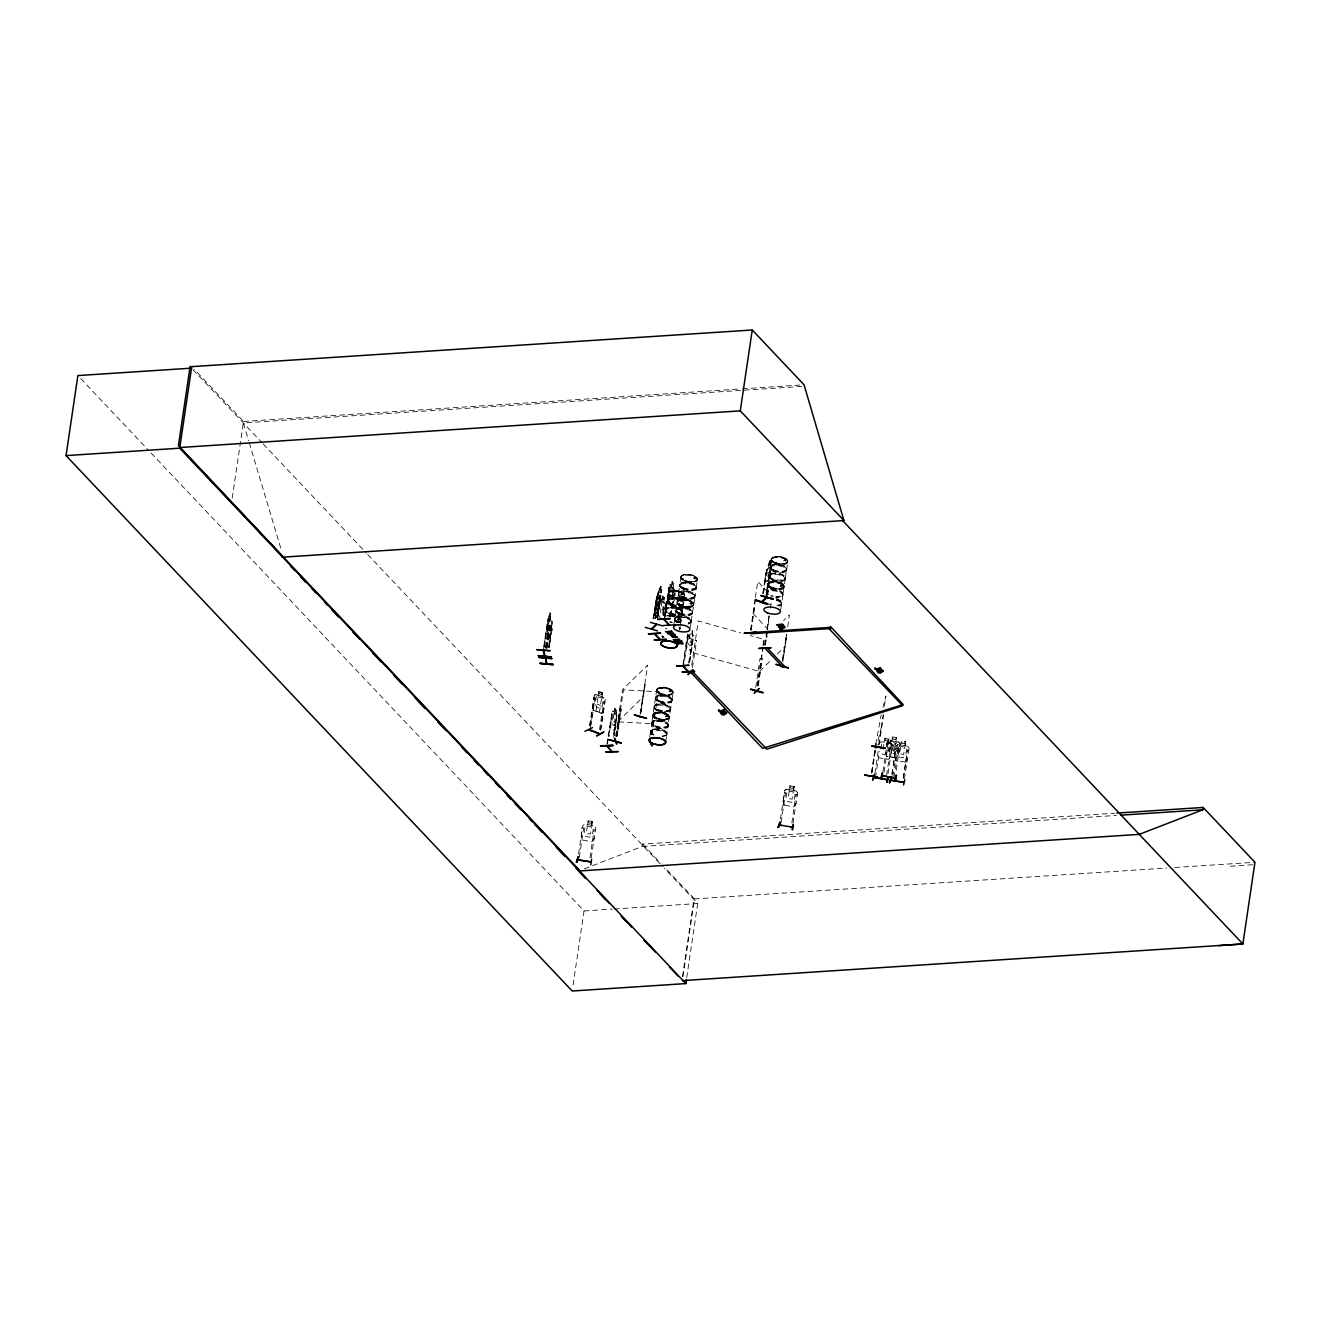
<?xml version="1.0" encoding="UTF-8"?>
<svg xmlns="http://www.w3.org/2000/svg" width="1321" height="1321" viewBox="0 0 1321 1321"><rect width="100%" height="100%" fill="white"/><g stroke="black" fill="none" stroke-linecap="round" stroke-linejoin="round"><path stroke-width="0.75" stroke-dasharray="5 3.75" d="M652.805 714.958L653.383 713.687M652.855 714.595C653.565 720.325 666.593 722.62 669.598 717.286M669.549 717.683C668.509 711.689 657.957 710.863 653.367 713.687M677.062 602.079C680.431 596.778 692.765 598.958 693.806 604.754M677.112 601.716L677.69 600.741M681.141 620.903C680.15 615.933 671.91 615.388 667.551 616.032M693.855 604.44C690.85 609.542 678.185 607.71 677.128 601.716M767.451 584.262C771.332 579.572 780.777 581.818 784.113 585.963M787.316 562.696L787.894 561.838C788.026 554.936 765.932 554.44 773.066 561.92M784.245 586.623C780.975 593.162 768.409 585.038 768.822 586.64M658.436 614.546C658.948 603.35 656.686 619.087 662.581 618.938M667.997 600.147L673.611 587.696L674.519 588.621C677.376 601.534 668.905 612.746 668.03 595.639M686.689 642.171L686.656 646.679L690.966 651.055L693.69 637.201L692.121 633.948L692.567 630.018L691.907 634.014L693.228 635.252M686.87 642.204L686.656 646.679L690.966 651.055M660.583 599.486L660.55 595.969L660.649 599.404M668.096 595.672L668.063 600.048L672.075 604.358M655.464 605.035L655.513 608.552L659.212 604.952L660.17 600.626L659.229 605.051M610.83 722.075L610.616 726.567L614.579 730.975L616.907 715.074L614.381 735.483M610.814 726.484L610.88 722.108M546.167 648.099L550.279 619.698M551.848 620.408L552.112 629.473L550.956 623.083L550.081 638.109L550.774 635.88M678.367 594.714L678.911 592.584M679.737 586.21L680.183 583.832M691.329 621.547L691.246 620.589M696.349 587.531L697.356 579.457A8.306 3.418 8.4 0 0 685.814 574.503A8.306 3.418 8.4 0 0 684.344 580.266A8.306 3.418 8.4 0 0 697.372 579.424A8.306 3.418 8.4 0 0 685.797 574.552A8.306 3.418 8.4 0 0 684.344 580.315A8.306 3.418 8.4 0 0 697.356 579.457M769.978 567.138L770.143 568.443L770.638 565.9M650.411 732.428L649.387 739.413M654.126 707.247L651.798 722.57M655.414 698.363L654.093 707.643M671.993 699.899L673.066 692.32A8.306 3.418 8.4 0 0 661.557 687.399C649.073 689.001 664.81 697.917 670.127 694.598C679.39 691.23 663.604 684.972 659.658 687.663M674.668 619.499L673.644 626.534M678.4 594.318L676.071 609.658M682.297 611.953L683.618 602.673M683.601 603.119L684.674 595.54A8.306 3.418 8.4 0 0 673.149 590.619L668.641 592.089M691.23 621.035L692.551 611.739M692.534 612.201L695.044 596.365A8.421 3.468 8.4 0 1 681.801 597.075A8.421 3.468 8.4 0 1 683.287 591.23A8.421 3.468 8.4 0 1 694.995 596.2L696.316 587.729M766.378 592.898L765.817 596.663M657.792 712.399L657.792 712.432A8.306 3.418 8.4 0 0 656.372 718.31L664.612 719.681L669.07 718.195A8.273 3.402 8.4 0 0 657.726 713.373A8.273 3.402 8.4 0 0 656.273 719.103A8.273 3.402 8.4 0 0 669.235 718.261M682.065 599.47L682.082 599.618A8.306 3.418 8.4 0 0 680.629 605.431A8.306 3.418 8.4 0 0 693.657 604.572A8.306 3.418 8.4 0 0 682.098 599.618A8.306 3.418 8.4 0 0 680.645 605.381A8.306 3.418 8.4 0 0 693.657 604.523A8.306 3.418 8.4 0 0 682.098 599.668M548.644 638.869C551.369 649.007 547.505 637.399 549.041 634.46M652.227 721.86L650.378 732.825M786.722 569.879L787.729 561.607M232.199 498.248L243.543 421.449L194.534 369.599M543.773 646.514L547.901 618.492M543.294 651.038L548.033 619.004M544.351 647.059L549.074 615.355L550.246 619.813M549.965 612.696C549.107 624.404 549.47 606.95 550.527 614.628M545.59 647.554L549.321 618.145L548.661 627.244M545.722 648.066L549.255 624.057M546.052 647.587L550.411 614.546L550.114 619.797M546.531 648.231L549.784 626.22M546.96 646.745L549.916 626.732M546.993 648.264L551.105 623.083M548.661 647.257L551.22 625.857L550.56 634.955M548.776 647.769L551.138 631.768M549.239 647.802L551.716 626.204M552.095 629.457L549.668 643.31M589.612 725.807L593.988 697.653L594.995 698.049L591.164 724.057M589.86 725.675L594.285 695.259L595.721 694.268L604.225 697.587L605.299 699.47L600.774 729.902M590.322 728.201L594.995 698.049M595.688 694.466L598.231 695.457L598.793 691.296L602.442 692.716L601.864 696.662M595.986 711.177L598.793 691.296M578.598 853.911L582.445 827.887L583.684 827.904L579.192 858.105M599.387 712.498L602.442 692.716M599.519 729.654L603.912 701.501L604.919 701.897L603.912 701.501M600.527 730.034L604.671 702.029M592.336 821.348L591.577 825.46L593.558 827.062L592.469 834.41L589.86 837.217L585.83 836.556L584.146 833.039L585.236 825.691L587.581 824.733L588.027 820.638L592.336 821.348L591.742 825.344M589.975 857.841L594.12 829.819L595.309 830.017M607.016 743.905L607.908 737.911M608.188 735.896L611.871 713.868L609.064 736.408M607.445 743.888L608.321 737.878M608.651 736.424L612.25 711.507M591.214 857.857L595.87 827.392L594.549 825.741L584.509 824.155C580.216 827.276 581.108 835.07 582.247 839.908M573.083 985.004L584.031 910.962L150.181 452.063M614.133 712.184L614.81 708.039L616.362 709.988L616.412 716.18L613.208 736.986M613.638 736.969L616.296 718.954L613.951 735.516M615.702 736.061L622.554 689.612L647.653 665.124L640.503 713.505M616.131 736.193L620.127 708.65L616.544 736.127M616.61 736.325L623.462 689.859L658.997 691.791L658.04 691.775M621.118 709.162L617.122 736.16L621.184 709.36M652.987 618.773L656.686 596.349L653.845 618.492M653.433 618.36L657.742 592.617L653.416 618.905M640.074 713.918L644.78 684.575L640.933 713.621M640.503 714.034L645.209 684.707M655.117 618.311L656.108 606.223L658.865 600.939L657.61 611.425L657.264 608.601C653.647 624.503 657.28 595.111 657.544 606.818L659.493 601.716L656.702 616.808L654.985 618.261L656.669 616.725M661.061 586.243L659.922 598.297L657.181 603.581L657.941 593.823L660.929 586.21L660.269 590.338M655.183 618.129L655.563 614.331M656.851 617.881L661.408 592.435L660.533 592.716M657.346 618.393L660.979 592.303M657.561 618.443L661.425 589.133L657.742 592.716M657.759 618.377L661.722 590.058M663.687 601.897L664.48 597.885L662.713 596.002L662.135 599.949M662.036 600.147L662.713 596.002M662.828 614.959C661.788 611.937 665.883 606.471 664.017 606.95M663.324 615.47L664.43 606.917M664.513 615.487L669.07 587.432L665.421 615.966M664.711 617.452L670.226 584.278L674.833 590.685L671.035 615.041M664.413 619.995L669.598 585.071L670.358 584.262L671.415 585.55M671.448 585.748L672.125 581.603L673.875 583.469L673.083 587.498L674.833 590.685M656.752 689.612L655.53 697.356M651.336 734.327L655.282 711.028L651.864 734.179M658.419 692.138L658.964 692.055M651.93 734.377L658.469 691.527M669.846 616.56L673.38 592.535L674.288 593.03L673.38 592.535M654.704 717.32L655.034 716.725M670.259 616.527L673.809 592.518M681.009 576.732L679.803 584.427M584.361 868.855L642.303 846.431L642.633 844.102L1114.858 813.224M679.539 604.704L678.763 603.912L679.621 604.176M678.515 619.747L677.491 619.219L679.06 619.978M681.752 594.863L680.876 594.252L681.917 594.054M682.94 594.582L681.9 595.094M680.117 626.468L682.247 612.861M667.699 716.808L666.511 715.982M665.734 742.121L666.89 734.856M690.107 603.367L691.973 603.433L689.876 603.202M693.822 578.185L695.573 578.02M694.565 578.136L695.242 578.086M683.056 664.017L687.481 633.997L688.373 634.476L684.245 662.498M683.238 666.527L688.373 631.603M689.05 634.476L688.654 644.087L690.305 645.82L691.643 643.608M693.492 605.381A8.273 3.402 8.4 0 0 681.983 600.477A8.273 3.402 8.4 0 0 680.53 606.223A8.273 3.402 8.4 0 0 693.492 605.381L693.69 604.06A8.273 3.402 8.4 0 0 682.181 599.173A8.273 3.402 8.4 0 0 680.728 604.902A8.273 3.402 8.4 0 0 693.69 604.06M697.224 580.167A8.273 3.402 8.4 0 0 685.715 575.279A8.273 3.402 8.4 0 0 684.261 581.009A8.273 3.402 8.4 0 0 697.224 580.167L697.323 579.44M690.239 627.508L691.312 621.712M690.206 633.568L689.116 640.933L690.767 642.683L691.857 635.318M692.039 631.735L692.237 630.414M688.67 663.076L692.732 636.26L692.039 634.014M689.083 663.059L692.633 639.05M689.43 661.606L692.683 639.579M689.859 661.573L693.261 635.153M691.791 665.256L698.198 620.887L740.751 632.891M692.452 667.65L696.596 640.503L695.325 640.338L696.596 640.503M682.528 976.582L693.641 901.269M682.974 976.632L694.45 898.907L666.445 869.284M686.738 977.573L697.67 903.531L664.397 868.343M750.609 629.869L755.084 599.503M755.381 597.488L757.742 581.488L772.125 596.696L770.06 610.715M750.84 630.117L755.298 600.923M751.253 630.1L754.968 605.035M762.679 593.79L766.708 569.368L763.571 593.525M765.52 581.587C770.358 582.033 771.662 567.436 769.648 578.185C759.542 589.232 768.839 565.537 769.483 560.765C774.535 552.69 764.165 571.778 767.319 576.65L770.292 571.432L770.704 563.489M763.158 593.393L767.072 567.584M771.233 559.328L770.572 563.44L771.844 562.284L772.257 563.357L767.732 593.608M768.756 576.633L766.345 592.023L766.907 591.081M771.414 558.915L768.855 575.527M766.246 597.885L770.969 565.867L771.877 565.586L770.969 565.867M767.253 594.004L771.447 565.454M773.181 561.458L773.875 561.607M768.921 586.722L770.209 586.722M773.264 561.574L772.785 561.623M755.711 687.498L759.988 658.568L762.349 658.485L761.49 658.783M757.115 685.88L762.795 647.439M763.076 645.441L763.967 639.43L750.427 635.616M757.511 685.781L763.191 647.323M763.472 645.325L764.364 639.331L767.319 636.441M757.94 685.896L761.92 658.37M758.37 685.483L762.349 658.485M764.743 644.83L766.741 631.322M767.022 629.39L769.02 615.9L767.683 629.622M764.991 645.077L767.171 631.306M767.27 629.655L769.763 612.713M765.404 645.061L767.402 631.554M781.074 586.012L781.107 585.087M784.823 559.906L785.599 560.038M780.282 585.385L782.362 585.616L780.645 585.897M780.645 609.691L781.57 604.11M782.445 659.773L786.573 634.295L783.023 661.408M782.593 661.293L786.573 634.295M787.679 626.848L789.446 614.843L783.551 620.606M782.874 659.889L787.002 634.41M780.447 819.003L784.327 792.815L785.516 793.013L781.041 823.214M784.773 790.371L786.358 789.198L784.773 790.371L783.204 800.988L784.08 805.017M794.02 786.556L793.426 790.552L795.391 792.171L794.317 799.519L791.692 802.309L787.679 801.649L785.978 798.148L787.068 790.784L789.413 789.826L789.875 785.731L794.185 786.457L793.607 790.387M791.824 822.933L796.002 794.73L797.19 794.928L796.002 794.73M792.996 823.132L797.702 792.484L796.381 790.85L786.342 789.248L789.397 789.892M871.563 772.851L875.443 746.481M875.74 744.483L881.107 714.991M871.678 772.372L875.955 743.442M872.009 772.934L875.84 747.389M878.63 744.879L883.254 714.034M884.426 706.025L885.912 696.018L883.022 707.395M874.865 773.578L878.151 751.368M879.092 744.961L883.485 715.553M875.46 777.772L879.34 751.566M880.975 748.858L881.784 743.343L884.129 742.385L884.591 738.29L888.901 739.017L888.306 742.947M883.122 749.222L883.931 743.706L887.96 744.367L887.134 749.882M886.424 746.877L887.217 741.543L888.95 740.404L891.725 740.916M882.874 771.992L887.349 741.609M888.901 739.017L888.141 743.112L890.106 744.73L889.016 752.078L886.408 754.869L882.378 754.208L880.694 750.708M884.112 771.992L887.646 747.983M886.573 775.311L891.642 742.385L895.671 743.046L894.581 750.394L890.569 749.734M896.744 750.757L894.119 753.548L890.106 752.887L888.406 749.387L889.495 742.022L891.84 741.064L892.319 736.92L896.629 737.63L896.034 741.626L898.974 742.055L900.129 743.756L896.018 772.108M891.857 741.015L892.435 737.068M888.009 773.693L892.269 745.077M879.489 742.93L881.074 741.758L891.097 743.409L892.418 745.044L890.833 755.695L888.785 759.36L878.663 757.693L877.937 753.498M896.464 737.745L895.869 741.741L897.818 743.409L892.534 778.548M891.939 774.337L895.77 748.33L897.009 748.33L895.77 748.33M891.989 774.156L896.265 745.705L897.851 744.532L907.874 746.183L909.178 747.884L904.489 778.465M894.003 777.739L898.726 745.705L899.915 745.903L898.726 745.705M904.918 745.886L905.512 741.89L901.368 741.064L900.889 745.226L898.561 746.117L897.471 753.482L899.155 756.983L903.184 757.643L905.793 754.852L906.883 747.504L904.935 745.837M905.083 745.721L905.678 741.791L901.351 741.131M903.316 778.267L907.444 750.262L908.683 750.262L907.444 750.262M903.349 778.086L907.494 750.064M550.081 615.107L550.163 616.296M551.963 622.818L552.046 624.007M547.786 635.599L547.158 626.732L547.786 635.599L548.661 632.247M549.685 643.145L550.395 639.958M655.728 603.846L656.801 599.47L655.877 603.895M594.285 838.026L592.237 841.708L582.115 840.024L581.372 835.83M784.327 792.815L785.516 793.013M796.134 803.069L794.07 806.801L783.964 805.067M794.169 786.507L789.859 785.797M873.974 756.487L875.41 750.807M875.889 748.908L881.173 728.036M885.648 752.177L886.54 756.339L896.678 757.957L898.577 754.258L899.997 743.723L898.891 742.171L888.967 740.602M891.081 743.475L892.418 745.044M905.562 762.134L907.626 758.403L905.562 762.134L895.44 760.467L894.713 756.273L895.588 760.285M786.573 570.127L786.54 570.16A8.421 3.468 8.4 0 1 773.446 570.87A8.421 3.468 8.4 0 1 774.915 565.025A8.421 3.468 8.4 0 1 786.639 570.012L786.441 570.408A8.306 3.418 8.4 0 0 774.882 565.586A8.306 3.418 8.4 0 0 773.429 571.349A8.306 3.418 8.4 0 0 786.441 570.507L785.335 577.855A8.306 3.418 8.4 0 0 773.809 572.951A8.306 3.418 8.4 0 0 772.339 578.714A8.306 3.418 8.4 0 0 785.351 577.855L785.268 577.161M782.858 595.309L781.619 603.037A8.421 3.468 8.4 0 0 776.352 599.288M675.972 610.616L674.833 618.278M548.892 628.169L548.198 630.381L549.074 615.355M615.669 727.623L614.579 730.975M671.943 604.374L673.38 601.253L671.96 604.539L667.931 600.064M690.8 651.071L692.154 647.785M768.723 575.708L769.334 574.734L768.756 576.98M655.761 614.182C651.748 618.69 663.307 604.82 657.28 612.878M548.727 616.296L549.222 615.371M766.312 592.056L766.329 593.294M601.765 713.357L603.631 709.988M603.747 710.054L601.831 713.522L593.261 710.186L592.799 705.777M678.449 593.344L679.704 585.434M674.651 619.896L674.767 618.492M694.846 596.811L694.879 596.778A8.421 3.468 8.4 0 0 683.221 591.676A8.421 3.468 8.4 0 0 681.735 597.521A8.421 3.468 8.4 0 0 694.929 596.663L694.433 597.488M671.943 700.79L671.795 701.071A8.289 3.418 8.4 0 0 660.236 696.299A8.289 3.418 8.4 0 0 658.783 702.045A8.289 3.418 8.4 0 0 671.778 701.203L670.688 708.551A8.289 3.418 8.4 0 0 659.162 703.647A8.289 3.418 8.4 0 0 657.693 709.41A8.289 3.418 8.4 0 0 670.688 708.551L670.705 708.783M668.228 725.972L668.079 726.253A8.289 3.418 8.4 0 0 656.52 721.481A8.289 3.418 8.4 0 0 655.067 727.227A8.289 3.418 8.4 0 0 668.046 726.385L666.989 733.469M650.361 731.586L650.906 730.728M893.194 746.249C895.737 740.602 900.162 743.607 893.921 747.273C899.122 754.043 893.59 754.126 892.864 747.983C890.304 753.581 885.301 751.715 892.137 747.009C886.754 738.224 893.508 742.897 893.458 746.101M615.322 723.528L614.034 725.741L612.515 723.991L612.168 719.895L613.258 712.547L614.265 712.168M692.452 613.126L692.485 613.093A8.421 3.468 8.4 0 0 680.81 608.023A8.421 3.468 8.4 0 0 679.324 613.869A8.421 3.468 8.4 0 0 692.518 613.01L691.973 613.902M654.209 706.24L654.622 705.546M785.301 578.928L782.94 594.417M668.674 592.105C666.907 598.231 680.513 599.668 684.344 596.597M669.565 595.044L670.292 595.077M669.945 595.441L670.292 595.507M681.339 575.989C679.704 582.165 693.096 583.568 696.993 580.48C698.578 574.14 685.137 573.083 681.355 575.906M670.077 595.639L670.259 594.764M682.726 578.829L683.419 579.06M683.386 579.49L682.445 579.275M666.246 608.7L665.767 611.161M682.412 594.516L681.537 594.681M682.808 594.136L682.181 593.856M693.921 577.838L694.896 579.011M676.517 608.898L675.956 611.144M684.311 596.58C686.524 591.577 676.435 590.404 673.116 590.603A8.306 3.418 8.4 0 0 671.695 596.382A8.306 3.418 8.4 0 0 684.707 595.523A8.306 3.418 8.4 0 0 673.149 590.669A8.306 3.418 8.4 0 0 671.695 596.432A8.306 3.418 8.4 0 0 684.707 595.573M679.671 604.671C677.409 603.862 689.38 609.278 692.237 606.058M683.073 604.77L683.618 603.912A8.421 3.468 8.4 0 0 671.877 598.958A8.421 3.468 8.4 0 0 670.391 604.803A8.421 3.468 8.4 0 0 683.584 603.928M695.688 588.72L696.266 587.795A8.421 3.468 8.4 0 0 684.526 582.842A8.421 3.468 8.4 0 0 683.04 588.687A8.421 3.468 8.4 0 0 696.233 587.828L695.738 588.654M678.515 620.309L677.062 619.681L678.234 618.971M677.442 619.483L678.4 619.45M681.768 613.605L682.313 611.474M679.308 620.028L678.697 619.698M690.189 603.532L691.395 603.631M680.596 621.762L681.108 619.499M692.171 603.978L690.85 604.159M655.959 696.646L655.464 699.106M658.832 692.237L658.651 691.544M659.262 692.154L657.841 692.088M669.285 691.147L671.283 691.444L669.169 691.279M671.415 691.626L669.714 690.916M655.299 716.923L654.671 716.725M671.167 691.577L670.952 690.734L671.629 691.676M670.325 691.692L671.629 691.279M671.464 701.583L671.943 699.073M667.452 716.758L665.553 716.609L666.445 715.8M670.705 708.287L670.143 710.45L670.639 709.625A8.421 3.468 8.4 0 0 658.964 704.572A8.421 3.468 8.4 0 0 657.478 710.401A8.421 3.468 8.4 0 0 670.672 709.542L670.49 709.955A8.306 3.418 8.4 0 0 658.931 705.133A8.306 3.418 8.4 0 0 657.462 710.896A8.306 3.418 8.4 0 0 670.49 710.038L667.749 726.715M771.216 558.998L771.728 558.172M785.021 559.906L783.832 560.583M784.41 560.038L785.995 560.665M770.044 586.474L769.334 586.012M769.4 586.293C771.629 587.548 766.593 585.897 767.518 583.899M786.276 560.979L783.997 560.203M786.672 569.978L786.144 570.804M781.685 586.177L781.289 585.038M677.59 601.154C682.429 598.314 690.289 599.453 693.723 603.78M680.662 621.464L678.053 622.653A8.421 3.468 8.4 0 1 676.6 617.402A8.421 3.468 8.4 0 1 688.902 618.773A8.421 3.468 8.4 0 1 688.175 623.826M680.629 621.778L679.539 622.521M693.31 605.348L692.171 606.372M653.367 714.034C657.957 711.193 666.032 712.267 669.483 716.709M672.686 693.376L671.646 694.119M787.366 562.713L780.843 564.166L773.066 561.97M667.534 599.949L667.055 602.145M666.478 735.516L667.006 733.469M784.839 579.688L785.368 577.541M782.428 595.986L782.94 593.856M781.124 604.869L781.652 602.723M678.433 604.457L679.308 603.829M612.3 711.623L613.109 710.698L616.874 715.173M660.153 599.486L660.929 598.677L660.071 599.602M694.367 578.136L693.608 578.02M666.593 716.015L665.553 716.329L667.303 715.899M617.832 721.629L642.914 697.141M759.641 671.349L771.447 659.823M777.342 654.06L784.724 646.861M620.127 708.65L620.556 708.783M660.632 587.333L659.493 589.546L660.434 588.654M657.098 596.481L656.24 596.762M656.818 599.569L660.55 595.969M656.966 599.602L660.682 596.002M655.612 615.867L656.554 614.975L655.414 617.171M770.886 560.434L769.648 562.614L770.704 561.755M771.926 562.465L767.765 565.636M770.506 564.794L768.872 566.148L767.782 573.496L769.416 572.142M767.121 569.5L766.213 569.78M896.381 745.837L897.884 744.664M594.4 695.358L595.721 694.268M683.007 578.664L683.353 579.341M695.325 578.747L694.4 578.648M680.843 594.235L681.834 594.021M678.466 604.258L679.407 604.143M690.156 603.284L691.098 603.136M769.532 586.755L769.152 586.095M781.305 585.087L780.199 585.897M780.893 585.665L782.214 585.566M657.115 688.819L658.172 688.109M671.332 691.18L670.209 691.23M666.164 716.263L667.485 716.593L665.817 716.593M666.213 716.23L667.98 716.593M604.143 697.62L601.649 696.794L603.35 698.776L602.26 706.124L599.982 708.568L596.564 707.23L595.21 703.366L596.299 696.018L598.314 695.424M682.396 575.229L683.931 574.767M678.68 600.411L680.216 599.965M671.58 585.731L670.523 586.111L669.433 593.459L669.846 597.554L671.464 599.305L673.892 589.727L673.215 587.482M662.168 600.147L661.094 600.51L660.005 607.875L660.434 611.953L662.085 613.704L663.423 611.491L663.902 601.815M784.261 560.203L785.533 560.203M786.061 560.93L785.202 560.996M691.956 603.928L691.098 603.994M667.6 615.685L675.824 616.131L681.141 619.582M678.631 620.11L679.506 619.681M1230.297 866.262L1252.572 864.727M243.543 421.449L740.404 388.952M742.452 388.82L799.948 385.055M801.781 386.426L243.328 422.935L248.629 440.702M664.347 597.885L662.581 596.019M665.041 603.037L665.47 605.084L665.041 603.037L660.797 598.677M687.861 635.318L693.178 640.933M642.303 846.431L1116.443 815.437M694.45 898.907L1166.674 868.029M1174.881 867.484L1254.95 862.25M584.031 910.962L612.432 909.112M614.463 908.98L697.67 903.531M673.875 583.469L672.042 581.801M669.565 587.961L668.657 587.465M616.296 709.922L615.85 713.852M612.317 714.38L611.441 713.885M781.487 586.177L782.56 586.161L780.909 586.276M677.789 598.05L679.869 598.05M686.738 607.132L688.802 607.115M671.53 615.437L669.433 615.735M670.127 690.569L670.143 691.643M662.465 720.011L664.546 719.995M618.74 721.877L653.499 723.792M785.004 559.856L785.83 560.302M688.291 581.702L690.454 581.934M682.23 594.566L681.405 594.334M679.044 604.275L677.211 602.723M670.639 691.907L669.681 691.692M659.873 712.58L664.149 713.29M884.69 738.505L888.736 739.116M896.579 757.808L886.672 756.223L885.813 752.111M793.426 790.552L796.299 791.031L797.537 792.583M588.142 820.853L592.171 821.447M776.566 563.423L778.68 563.885M781.289 586.161L780.381 586.045M693.475 652.904L759.245 671.448M659.476 587.746L658.898 591.692M765.371 578.119L765.586 581.422M684.261 580.563L686.177 581.24M682.379 593.905L682.874 594.219M688.406 600.411L691.89 601.897M691.312 602.97L691.841 603.202M654.407 717.501L652.954 715.602M593.756 697.785L594.764 698.182M598.826 691.527L602.227 692.848M598.116 696.728L601.534 698.066M597.042 704.076L600.444 705.414M601.848 713.323L593.459 710.054L592.931 705.81M784.426 558.073L786.012 558.882M770.936 587.928C759.179 580.679 784.492 578.268 784.162 586.937L779.208 589.331L769.35 587.151M654.341 717.286L656.322 718.31A8.306 3.418 8.4 0 0 669.384 717.534A8.306 3.418 8.4 0 0 657.841 712.547L657.825 712.514M782.313 584.08L783.502 585.005M667.716 714.413L668.855 715.338M753.02 613.505L767.402 628.713M642.633 844.102L660.847 863.356M192.916 369.616L261.723 442.386M263.127 443.889L366.379 553.103M367.799 554.605L663.01 866.873M80.713 378.566L148.761 450.56M615.999 710.335L615.025 709.195L615.801 711.639M907.791 746.299L909.03 747.917M679.655 585.93L679.605 584.955M679.423 629.49A8.421 3.468 8.4 0 0 679.869 627.739L679.902 627.855M249.223 442.667L281.654 551.204M679.853 627.657L679.919 629.06A8.421 3.468 8.4 0 0 679.176 627.244M550.081 613.869L550.362 614.975M551.963 621.58L552.244 622.686M783.221 800.939L783.947 805.133M781.636 603.268L781.619 603.119A8.421 3.468 8.4 0 1 776.781 605.811M673.099 692.303A8.306 3.418 8.4 0 1 660.087 693.162A8.306 3.418 8.4 0 1 661.557 687.399M651.055 734.36A8.306 3.418 8.4 0 1 659.427 730.546A8.306 3.418 8.4 0 1 665.256 736.705M652.178 734.773A8.421 3.468 8.4 0 1 652.838 730.133A8.421 3.468 8.4 0 1 664.116 731.372A8.421 3.468 8.4 0 1 665.421 736.226M653.978 734.592A8.289 3.418 8.4 0 1 653.069 729.225A8.289 3.418 8.4 0 1 665.602 731.289A8.289 3.418 8.4 0 1 662.151 735.946M653.829 735.137A8.421 3.468 8.4 0 1 652.904 729.671A8.421 3.468 8.4 0 1 665.635 731.784A8.421 3.468 8.4 0 1 662.135 736.507M667.617 615.999A8.306 3.418 8.4 0 1 679.192 617.914A8.306 3.418 8.4 0 1 678.003 622.62M671.96 622.637A8.306 3.418 8.4 0 1 669.879 622.174M666.246 615.966A8.273 3.402 8.4 0 1 677.095 616.362A8.273 3.402 8.4 0 1 680.265 621.2A8.273 3.402 8.4 0 1 669.962 621.646M673.528 616.824A8.273 3.402 8.4 0 1 680.348 622.307M669.433 615.85A8.306 3.418 8.4 0 1 679.803 618.459A8.306 3.418 8.4 0 1 677.987 622.719M678.994 627.772A8.306 3.418 8.4 0 1 679.621 628.713M679.836 627.227A8.306 3.418 8.4 0 1 679.39 628.945M666.874 628.978A8.306 3.418 8.4 0 1 665.322 628.169M663.852 637.548A8.421 3.468 8.4 0 1 662.085 635.665M664.017 637.003A8.306 3.418 8.4 0 1 662.878 636.111M662.663 637.581A8.306 3.418 8.4 0 1 662.052 636.639M662.647 637.085A8.421 3.468 8.4 0 1 662.019 636.128M766.989 594.318A8.421 3.468 8.4 0 1 771.877 590.173A8.421 3.468 8.4 0 1 782.709 593.955A8.421 3.468 8.4 0 1 775.939 597.439M767.022 594.83A8.306 3.418 8.4 0 1 771.844 590.735A8.306 3.418 8.4 0 1 782.527 594.467A8.306 3.418 8.4 0 1 775.84 597.901M768.195 594.78A8.421 3.468 8.4 0 1 770.622 589.81A8.421 3.468 8.4 0 1 782.56 593.179A8.421 3.468 8.4 0 1 776.005 596.976M768.36 594.252A8.306 3.418 8.4 0 1 770.754 589.348A8.306 3.418 8.4 0 1 782.527 592.667A8.306 3.418 8.4 0 1 776.054 596.415M773.908 596.184A8.306 3.418 8.4 0 1 771.827 595.721M776.17 600.295A8.306 3.418 8.4 0 1 779.902 606.009M776.286 599.751A8.421 3.468 8.4 0 1 778.581 606.009M776.385 598.826A8.289 3.418 8.4 0 1 781.669 602.591A8.289 3.418 8.4 0 1 776.814 605.233M770.523 604.539A8.289 3.418 8.4 0 1 768.64 603.879M676.451 622.373A8.306 3.418 8.4 0 1 677.64 617.667A8.306 3.418 8.4 0 1 689.232 619.582A8.306 3.418 8.4 0 1 688.026 624.288M680.133 622.356A8.289 3.418 8.4 0 1 676.005 616.874A8.289 3.418 8.4 0 1 688.439 617.551A8.289 3.418 8.4 0 1 688.241 622.802M678.086 622.257A8.421 3.468 8.4 0 1 676.666 616.957A8.421 3.468 8.4 0 1 688.968 618.311A8.421 3.468 8.4 0 1 688.241 623.38M668.261 724.948L668.277 724.998A8.306 3.418 8.4 0 1 655.282 725.757A8.306 3.418 8.4 0 1 656.735 719.995A8.306 3.418 8.4 0 1 668.294 724.899L668.277 724.899M682.313 611.788L682.297 611.821A8.289 3.418 8.4 0 1 669.301 612.63A8.289 3.418 8.4 0 1 670.754 606.884A8.289 3.418 8.4 0 1 682.297 611.788M599.404 692.369L599.222 693.69L601.402 694.532L601.6 693.228L599.404 692.369M587.383 826.038L586.293 833.402L590.322 834.063L591.412 826.715L587.383 826.038M588.786 821.563L588.588 822.884L591.164 823.313L591.362 821.992L588.786 821.563M614.067 713.489L612.977 720.837L614.496 722.587L615.586 715.239L614.067 713.489M656.917 605.48L655.827 612.828L657.313 611.441L658.403 604.077L656.917 605.48M658.733 593.079L657.643 600.428L659.129 599.04L660.219 591.692L658.733 593.079M661.986 601.451L660.896 608.799L662.548 610.55L663.637 603.202L661.986 601.451M662.96 597.175L663.819 599.602L662.96 597.175M665.404 605.068L663.769 615.669L665.47 605.084M671.398 587.052L670.308 594.4L671.927 596.151L673.016 588.803L671.398 587.052M672.356 582.759L673.215 585.203L672.356 582.759M789.215 791.147L788.142 798.495L792.154 799.155L793.244 791.807L789.215 791.147M790.619 786.672L790.42 787.976L793.013 788.406L793.211 787.101L790.619 786.672M885.334 739.232L885.136 740.536L887.729 740.965L887.91 739.661L885.334 739.232M893.046 737.911L892.847 739.215L895.44 739.644L895.638 738.34L893.046 737.911M900.707 746.481L899.634 753.829L903.647 754.489L904.736 747.141L900.707 746.481M902.111 742.006L901.913 743.31L904.505 743.74L904.687 742.435L902.111 742.006M785.136 579.292L785.12 579.341A8.306 3.418 8.4 0 1 772.125 580.183A8.306 3.418 8.4 0 1 773.578 574.42A8.306 3.418 8.4 0 1 785.136 579.341L785.153 579.292M887.052 743.789L888.24 743.971L887.052 743.789M890.717 747.29L891.906 747.488L890.717 747.29M682.115 613.142L682.115 613.175A8.306 3.418 8.4 0 1 669.07 614.116A8.306 3.418 8.4 0 1 670.54 608.354A8.306 3.418 8.4 0 1 682.098 613.258M668.31 725.823L668.277 725.856A8.421 3.468 8.4 0 1 655.067 726.748A8.421 3.468 8.4 0 1 656.554 720.919A8.421 3.468 8.4 0 1 668.261 725.89M659.641 601.848L659.641 601.848M654.605 615.388L654.374 614.348L654.473 615.338M682.396 612.482L682.379 612.432A8.421 3.468 8.4 0 0 670.639 607.33A8.421 3.468 8.4 0 0 669.153 613.175A8.421 3.468 8.4 0 0 682.346 612.317M672.092 700.411L672.075 700.378A8.421 3.468 8.4 0 0 660.335 695.275A8.421 3.468 8.4 0 0 658.849 701.121A8.421 3.468 8.4 0 0 672.042 700.262M656.372 718.31A8.306 3.418 8.4 0 0 669.384 717.452A8.306 3.418 8.4 0 0 657.825 712.613A8.306 3.418 8.4 0 0 656.355 718.376M656.471 717.798A8.273 3.402 8.4 0 0 669.433 716.94A8.273 3.402 8.4 0 0 657.924 712.052A8.273 3.402 8.4 0 0 656.471 717.798M659.988 693.921A8.273 3.402 8.4 0 0 672.95 693.079A8.273 3.402 8.4 0 0 661.458 688.158A8.273 3.402 8.4 0 0 660.005 693.905A8.273 3.402 8.4 0 0 672.967 693.046A8.273 3.402 8.4 0 0 661.441 688.191A8.273 3.402 8.4 0 0 659.988 693.921M660.038 693.459A8.322 3.418 8.4 0 0 673.083 692.6A8.322 3.418 8.4 0 0 661.507 687.68A8.322 3.418 8.4 0 0 660.038 693.459M658.783 701.567A8.421 3.468 8.4 0 0 671.976 700.708A8.421 3.468 8.4 0 0 660.269 695.721A8.421 3.468 8.4 0 0 658.783 701.567M657.544 709.955A8.421 3.468 8.4 0 0 670.738 709.096A8.421 3.468 8.4 0 0 659.03 704.11A8.421 3.468 8.4 0 0 657.544 709.955M658.997 700.576A8.306 3.418 8.4 0 0 672.009 699.717A8.306 3.418 8.4 0 0 660.45 694.813A8.306 3.418 8.4 0 0 658.997 700.576M655.133 726.302A8.421 3.468 8.4 0 0 668.327 725.444A8.421 3.468 8.4 0 0 656.62 720.457A8.421 3.468 8.4 0 0 655.133 726.302M669.087 613.638A8.421 3.468 8.4 0 0 682.28 612.779A8.421 3.468 8.4 0 0 670.573 607.792A8.421 3.468 8.4 0 0 669.087 613.638M671.596 597.125A8.273 3.402 8.4 0 0 684.559 596.283A8.273 3.402 8.4 0 0 673.05 591.379A8.273 3.402 8.4 0 0 671.596 597.125A8.273 3.402 8.4 0 0 684.559 596.299A8.273 3.402 8.4 0 0 673.05 591.412A8.273 3.402 8.4 0 0 671.596 597.158M671.646 596.679A8.322 3.418 8.4 0 0 684.674 595.821A8.322 3.418 8.4 0 0 673.099 590.9A8.322 3.418 8.4 0 0 671.646 596.679M670.391 605.282A8.289 3.418 8.4 0 0 683.37 604.424A8.289 3.418 8.4 0 0 671.844 599.519A8.289 3.418 8.4 0 0 670.391 605.282M670.457 604.341A8.421 3.468 8.4 0 0 683.651 603.482A8.421 3.468 8.4 0 0 671.943 598.496A8.421 3.468 8.4 0 0 670.457 604.341M670.606 603.796A8.306 3.418 8.4 0 0 683.618 602.954A8.306 3.418 8.4 0 0 672.059 598.033A8.306 3.418 8.4 0 0 670.606 603.796M772.125 579.704A8.421 3.468 8.4 0 0 785.335 578.846A8.421 3.468 8.4 0 0 773.611 573.859A8.421 3.468 8.4 0 0 772.125 579.704M771.035 587.564A8.306 3.418 8.4 0 0 784.047 586.706A8.306 3.418 8.4 0 0 772.488 581.801A8.306 3.418 8.4 0 0 771.035 587.564A8.306 3.418 8.4 0 0 784.047 586.739A8.306 3.418 8.4 0 0 772.488 581.818A8.306 3.418 8.4 0 0 771.035 587.597M774.75 562.449A8.306 3.418 8.4 0 0 787.762 561.607A8.306 3.418 8.4 0 0 776.203 556.686A8.306 3.418 8.4 0 0 774.75 562.449A8.306 3.418 8.4 0 0 787.745 561.64A8.306 3.418 8.4 0 0 776.203 556.735A8.306 3.418 8.4 0 0 774.733 562.498M771.134 587.069A8.273 3.402 8.4 0 0 784.096 586.21A8.273 3.402 8.4 0 0 772.587 581.323A8.273 3.402 8.4 0 0 771.134 587.069M774.651 563.192A8.273 3.402 8.4 0 0 787.613 562.35A8.273 3.402 8.4 0 0 776.104 557.462A8.273 3.402 8.4 0 0 774.651 563.192M774.684 562.779A8.322 3.418 8.4 0 0 787.729 561.937A8.322 3.418 8.4 0 0 776.154 557.016A8.322 3.418 8.4 0 0 774.684 562.779M772.207 579.259A8.421 3.468 8.4 0 0 785.401 578.383A8.421 3.468 8.4 0 0 773.677 573.413A8.421 3.468 8.4 0 0 772.207 579.259M773.512 570.424A8.421 3.468 8.4 0 0 786.705 569.549A8.421 3.468 8.4 0 0 774.981 564.579A8.421 3.468 8.4 0 0 773.512 570.424M773.644 569.879A8.306 3.418 8.4 0 0 786.655 569.021A8.306 3.418 8.4 0 0 775.113 564.117A8.306 3.418 8.4 0 0 773.644 569.879M770.936 588.406A8.273 3.402 8.4 0 0 783.898 587.564A8.273 3.402 8.4 0 0 772.389 582.66A8.273 3.402 8.4 0 0 770.936 588.406M770.969 587.961A8.322 3.418 8.4 0 0 784.014 587.118A8.322 3.418 8.4 0 0 772.438 582.198A8.322 3.418 8.4 0 0 770.969 587.961M681.735 598A8.306 3.418 8.4 0 0 694.747 597.158A8.306 3.418 8.4 0 0 683.188 592.237A8.306 3.418 8.4 0 0 681.735 598M681.95 596.531A8.306 3.418 8.4 0 0 694.962 595.672A8.306 3.418 8.4 0 0 683.403 590.768A8.306 3.418 8.4 0 0 681.95 596.531M683.04 589.166A8.306 3.418 8.4 0 0 696.051 588.324A8.306 3.418 8.4 0 0 684.493 583.403A8.306 3.418 8.4 0 0 683.04 589.166M683.106 588.241A8.421 3.468 8.4 0 0 696.299 587.366A8.421 3.468 8.4 0 0 684.592 582.396A8.421 3.468 8.4 0 0 683.106 588.241M683.254 587.696A8.306 3.418 8.4 0 0 696.266 586.838A8.306 3.418 8.4 0 0 684.707 581.934A8.306 3.418 8.4 0 0 683.254 587.696M680.579 605.761A8.322 3.418 8.4 0 0 693.608 604.919A8.322 3.418 8.4 0 0 682.032 599.998A8.322 3.418 8.4 0 0 680.579 605.761M679.324 614.348A8.289 3.418 8.4 0 0 692.32 613.505A8.289 3.418 8.4 0 0 680.777 608.601A8.289 3.418 8.4 0 0 679.324 614.348M679.39 613.423A8.421 3.468 8.4 0 0 692.584 612.548A8.421 3.468 8.4 0 0 680.876 607.577A8.421 3.468 8.4 0 0 679.39 613.423M679.539 612.878A8.306 3.418 8.4 0 0 692.551 612.019A8.306 3.418 8.4 0 0 680.992 607.115A8.306 3.418 8.4 0 0 679.539 612.878"/><path stroke-width="1.5" d="M770.952 647.934L758.782 648.429L770.804 647.802M538.241 655.579L551.418 656.9L538.291 655.843M553.251 664.248L540.124 663.225M654.077 737.58L654.077 737.613A8.306 3.418 8.4 0 0 652.657 743.492A8.306 3.418 8.4 0 0 665.668 742.633A8.306 3.418 8.4 0 0 654.126 737.679L654.093 737.663A8.306 3.418 8.4 0 0 652.657 743.442A8.306 3.418 8.4 0 0 665.685 742.6A8.306 3.418 8.4 0 0 654.11 737.729L654.11 737.696M665.685 640.768L665.685 640.85A8.306 3.418 8.4 0 0 664.265 646.712A8.306 3.418 8.4 0 0 677.277 645.87A8.306 3.418 8.4 0 0 665.734 640.916L665.701 640.883A8.306 3.418 8.4 0 0 664.265 646.679A8.306 3.418 8.4 0 0 677.277 645.82A8.306 3.418 8.4 0 0 665.718 640.949L665.701 640.916M678.334 624.651L678.367 624.8A8.306 3.418 8.4 0 0 676.93 630.563A8.306 3.418 8.4 0 0 689.942 629.704A8.306 3.418 8.4 0 0 678.383 624.8M664.859 619.962L663.819 619.45L668.641 624.618M872.025 746.216L885.153 748.38M686.441 979.588L685.847 983.584L572.208 991.014L66.05 455.613L77.873 375.577L191.512 368.146M190.158 366.181L178.434 445.557L283.421 557.132M685.847 983.584L179.689 448.182L191.743 366.644L752.243 329.986L804.043 384.791L843.921 520.474L842.6 520.573L1242.879 943.97L1254.95 862.25L1203.134 807.445L1116.906 813.092M670.094 618.872L657.742 619.466L670.193 618.36M282.1 557.214L843.987 520.557L740.288 410.864L752.243 329.986M755.678 599.42C764.958 605.612 778.317 605.645 755.331 600.213M766.956 596.266L766.659 597.488L766.708 596.316M767.369 596.398L766.18 597.918M691.775 672.455L690.635 672.174L762.63 748.363L903.201 704.588L830.381 626.402M1139.263 834.36L1202.787 809.79L1203.134 807.445M864.677 775.212L877.871 777.144L864.743 774.932M606.719 745.903L611.524 751.5M549.949 650.824L536.755 649.651L549.899 650.626M551.831 658.7L538.638 657.363L551.848 658.502M545.111 656.058L543.79 650.626M546.977 663.852L545.672 658.337M576.204 862.349L578.218 856.949L576.864 862.283M576.765 862.349L578.103 857.015M590.784 864.727L591.61 859.244M778.036 827.441L780.117 822.223L778.119 827.375M780.017 822.108L778.696 827.392M779.456 825.031L780.926 825.047L779.473 824.799M791.097 826.913L792.6 826.979L791.362 826.996M792.617 829.786L793.36 824.254L792.039 829.654M872.785 779.935L874.832 774.783M872.818 779.935L874.172 774.601M880.793 778.35L882.18 773.016L881.487 778.531M881.421 778.35L882.676 773.082M887.96 776.963L886.606 782.296L888.703 777.062M887.349 782.395L888.158 776.913M891.609 777.557L889.528 782.775L890.915 777.375M889.594 782.709L891.51 777.442M894.614 780.711L896.084 775.229L894.763 780.628M896.645 775.394L895.357 780.81L895.968 775.377M904.868 779.654L903.514 784.988M744.301 633.304L756.372 632.346L744.301 633.122M621.052 743.096L608.717 739.628L621.283 742.947M763.076 692.534L750.774 689.017M762.811 692.898L750.51 689.413M657.544 630.91L645.259 627.376M767.385 603.978L755.348 600.18M614.381 738.34L616.791 744.103L614.711 738.208M600.758 745.919L612.977 745.341M688.918 665.404L676.567 665.999L688.687 665.19M660.632 633.271L648.33 633.898L660.401 633.056M651.468 628.829L651.88 628.961M656.686 624.519L656.289 624.272M761.424 601.716L766.725 597.488M762.399 601.583L767.171 597.637M614.959 741.098L615.388 741.213M781.322 666.742L782.313 666.461M651.517 628.779L656.19 624.321M584.889 731.339L592.469 727.64M688.158 674.536L692.947 669.962M639.612 717.022L640.223 717.121M688.01 674.404L692.782 669.83M646.464 718.376L634.163 714.859L646.514 718.178M776.021 664.43L788.274 668.079M776.236 664.314L788.538 667.765M758.964 688.588L754.192 693.145L759.146 688.555M765.024 648.165L764.298 647.917M652.112 628.895L656.702 624.47M654.489 633.964L659.823 639.546M660.186 639.447L655.1 633.915M669.549 625.048L664.298 619.4M682.742 666.081L687.845 671.613M612.003 751.5L607.099 745.837M603.714 732.115L596.646 735.929L603.813 731.983M577.624 859.707L590.619 861.853L577.607 859.921M887.266 779.72L874.32 777.392M890.965 780.133L903.944 782.28M895.093 778.119L882.478 775.774M882.329 775.807L895.324 777.953M903.861 782.478L890.948 780.364M543.162 650.46L544.384 655.992M589.149 729.638L600.114 733.849M599.982 734.096L588.951 729.853M1218.573 945.638L1242.879 943.97L682.379 980.628M740.288 410.864L179.788 447.522L580.084 870.935M66.05 455.613L179.689 448.182M830.232 627.392L749.932 632.643L750.972 633.75L831.289 628.499M666.362 639.43L654.011 639.925L666.345 639.347M1120.555 815.173L1202.787 809.79M1140.584 834.278L578.763 871.018L585.83 878.531L575.939 868.029M663.439 625.494L675.444 624.75M694.565 671.596L682.247 671.894L694.565 671.514M682.181 672.026L694.334 671.217M605.728 751.864L618.245 751.599L605.794 751.814M649.618 740.305L652.046 746.035L649.734 740.222M540.091 663.357L553.301 664.694L540.173 663.555M792.27 827.144L779.687 825.064M887.134 779.704L874.172 777.59M683.172 665.982L688.39 671.514M691.709 672.686L690.602 672.356L693.046 672.141L766.841 749.172L902.722 705.711L828.944 628.664M650.427 622.373L662.713 625.906M546.366 663.819L545.606 658.337M773.313 599.107L760.946 595.639L773.082 599.206M761.012 595.49L773.115 599.206M290.57 566.181L294.814 570.655M300.461 576.633L306.109 582.611M311.773 588.588L316 593.079M324.487 602.046L327.311 605.035M331.538 609.509L338.605 616.99M352.74 631.933L359.791 639.397M372.505 652.855L380.993 661.821M393.708 675.262L402.178 684.228M414.893 697.67L424.784 708.139M437.499 721.58L445.97 730.546M461.508 746.992L467.155 752.97M474.222 760.434L478.466 764.925M484.113 770.903L488.357 775.377M495.408 782.858L499.652 787.333M506.719 794.813L510.946 799.288M515.19 803.779L520.837 809.756M529.325 818.723L532.148 821.712M534.972 824.7L542.039 832.164M556.158 847.108L564.628 856.074M599.767 893.227L609.575 903.597M622.174 916.939L631.966 927.309M645.969 942.121L655.777 952.474M669.78 967.286L678.185 976.186M597.142 890.536L605.612 899.551M621.151 916.08L626.815 922.075M643.773 940.106L646.596 943.111M721.035 712.762L726.451 712.861L721.035 712.762M779.159 627.046L784.558 627.145L779.159 627.046M877.392 670.82L882.791 670.919L877.392 670.82M677.095 642.964L678.746 644.268L676.236 643.046A2.246 0.925 8.4 0 1 676.484 642.551C679.968 641.725 683.733 645.986 681.603 642.023L683.205 643.806L677.095 642.964M718.74 710.054L720.457 711.127L723.908 709.493L724.948 711.408C724.701 709.856 716.395 712.646 718.74 710.054M875.08 668.112L876.814 669.186L880.265 667.551L881.289 669.45C881.041 667.914 872.752 670.705 875.08 668.112M872.075 746.018L885.202 748.231L872.075 746.018M671.976 634.262C673.297 636.986 667.369 633.122 671.91 635.88C677.59 637.812 675.592 632.875 671.976 634.262M600.51 745.754L612.994 745.539L600.494 745.82M672.125 636.606C673.347 637.383 672.571 637.25 677.392 637.498A2.015 0.826 8.4 0 0 677.376 637.019C675.592 636.97 677.194 636.672 672.125 636.606M674.618 635.071L672.703 634.757L674.618 635.071M720.308 712.465C726.154 717.6 731.041 709.476 720.308 712.465M778.432 626.748C784.261 631.867 789.165 623.743 778.432 626.748M876.665 670.523C882.494 675.642 887.398 667.518 876.665 670.523M776.996 624.833L783.65 625.477L782.247 624.007L776.996 624.833M782.461 628.928L779.654 628.73L782.461 628.928M880.694 672.703L877.887 672.505L880.694 672.703M724.354 714.644L721.53 714.446L724.354 714.644M671.828 631.256L665.47 631.669L669.648 633.304C661.276 634.344 680.942 632.908 670.408 633.254L669.087 631.867L671.828 631.256M679.506 639.381L673.149 639.793L679.869 641.246C659.641 642.964 697.009 641.346 674.37 640.107L679.506 639.381M767.154 647.934L764.809 648.083L782.792 667.105L785.136 666.956L767.154 647.934M767.303 612.795A8.306 3.418 8.4 0 0 780.331 611.937A8.306 3.418 8.4 0 0 768.772 607.033A8.306 3.418 8.4 0 0 767.303 612.795"/></g></svg>
